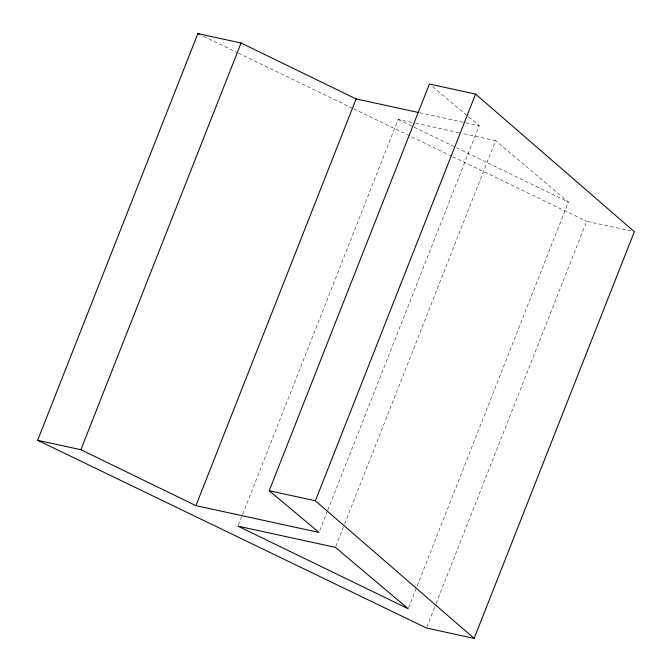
<?xml version="1.0" encoding="UTF-8"?>
<svg xmlns="http://www.w3.org/2000/svg" width="672" height="672" viewBox="0 0 672 672"><rect width="100%" height="100%" fill="white"/><g stroke="black" fill="none" stroke-linecap="round" stroke-linejoin="round"><path stroke-width="0.5" stroke-dasharray="3.36 2.52" d="M238.35 525.176L242.189 515.424M242.575 514.45L398.168 119.448L414.582 123.026M319.78 530.494L327.466 510.989M327.844 510.014L479.212 125.74L431.021 85.378M335.798 546.403L344.249 524.95M344.635 523.967L495.617 140.675L461.765 133.3M408.568 607.774L568.394 202.045L495.617 140.675M426.854 627.043L435.691 604.607M436.078 603.632L586.673 221.315L631.302 231.034M419.723 112.778L464.856 122.615M465.881 122.833L479.212 125.74M415.607 123.245L460.74 133.073M203.524 36.33L237.502 52.735M238.442 53.189L352.632 108.318M353.581 108.78L451.727 156.164M452.668 156.618L586.673 221.315M398.168 119.448L413.213 126.748M414.154 127.21L455.532 147.286M456.473 147.739L568.394 202.045"/><path stroke-width="1.01" d="M37.657 440.303L80.875 449.719L195.93 505.638L319.007 532.442L269.203 490.736L429.416 84.034L475.591 94.088L634.343 231.697L474.138 638.4L426.468 628.018L37.657 440.303L197.862 33.6L241.08 43.016L356.135 98.935L418.698 112.56M80.875 449.719L241.08 43.016M195.93 505.638L356.135 98.935M474.138 638.4L315.386 500.8L475.591 94.088M269.203 490.736L315.386 500.8M197.862 33.6L199.752 34.507M335.412 547.378L237.964 526.151L408.19 608.748L335.412 547.378"/></g></svg>
